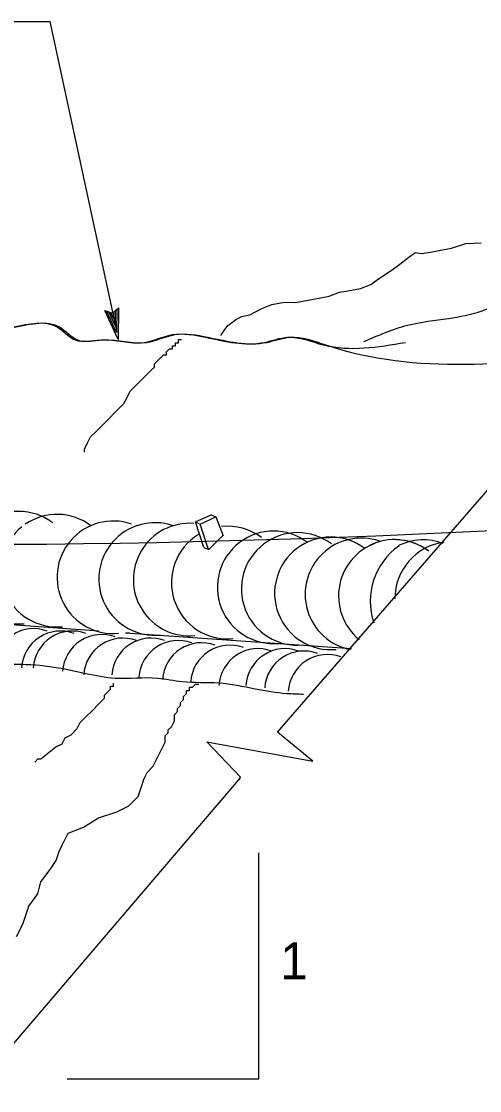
# Model space of a CAD drawing. Extents: x -894 to 866, y -472 to 714.
# Drawn here: x -177.6 to -90.5, y 48.9 to 252 of the extents above; entities that cross this region are included whole.
import ezdxf

# ---------------------------------------------------------------- set-up
doc = ezdxf.new("R2010")
doc.units = 0
for name, color, linetype in [('pp_PRESENTATION', 7, 'Continuous'), ('temp_CONSTRUCTION', 7, 'Continuous'), ('temp_CONSTRUCTION-anno', 7, 'Continuous')]:
    doc.layers.add(name, color=color, linetype=linetype)

msp = doc.modelspace()

# ---------------------------------------------------------------- linework, layer by layer
at = {"layer": 'pp_PRESENTATION'}
for points in [[(-136.19, 108.16), (-135.92, 108.47), (-142.29, 115.19), (-122.15, 111.5), (-128.87, 117.04), (-41.62, 217.45)], [(-386.54, -185.71), (-293.03, -76), (-299.46, -69.34), (-279.29, -72.86), (-286.05, -67.38), (-135.9, 108.32)]]:
    msp.add_lwpolyline(points, dxfattribs=at)
at = {"layer": 'temp_CONSTRUCTION'}
for p, q in [((-144.46, 156.94), (-143.59, 156.55)), ((-141.47, 158.32), (-140.6, 157.94)), ((-252.82, 142.63), (-162.81, 136.27)), ((-157.79, 135.91), (-114.83, 132.88))]:
    msp.add_line(p, q, dxfattribs=at)
for points in [[(-139.66, 192.37), (-139, 193.32), (-138.34, 194.26), (-136.87, 195.35), (-135.74, 195.97), (-134.14, 196.26), (-131.87, 197.49), (-129.93, 198.25), (-127.53, 198.68), (-125.45, 198.64), (-123.04, 199.07), (-120.63, 199.5), (-119.02, 199.79), (-117.09, 200.55), (-115.48, 200.84), (-113.07, 201.27), (-111.13, 202.03), (-109.67, 203.12), (-107.08, 204.83), (-105.61, 205.92), (-104.15, 207.01), (-102.69, 208.1), (-101.41, 207.92), (-99.81, 208.2), (-98.2, 208.49), (-95.79, 208.92), (-93.05, 209.83), (-90.17, 209.93)], [(-165.55, 170.21), (-165.55, 170.78), (-164.97, 171.94), (-164.39, 173.09), (-163.24, 174.25), (-161.51, 175.98), (-160.93, 176.55), (-159.78, 177.71), (-159.2, 178.29), (-158.63, 178.86), (-158.05, 179.44), (-157.47, 180.59), (-156.9, 181.75), (-155.74, 182.9), (-155.17, 183.48), (-154.01, 184.63), (-152.86, 185.79), (-152.28, 186.36), (-152.28, 186.94), (-151.71, 187.52), (-151.13, 188.09), (-150.55, 188.67), (-149.98, 188.67), (-149.98, 189.25), (-149.4, 189.82), (-148.82, 189.82), (-148.82, 190.4), (-148.25, 190.4), (-148.25, 190.98), (-147.67, 190.98), (-147.67, 191.56), (-147.09, 191.56)], [(-142.86, 152.12), (-144.46, 156.94), (-141.47, 158.32), (-141.35, 158.28)], [(-141.99, 151.74), (-143.59, 156.55), (-140.6, 157.94), (-139.19, 154.29)], [(-142.86, 152.12), (-141.94, 151.68), (-139.27, 154.35)], [(-178.45, 78.22), (-177.3, 80.53), (-176.14, 83.99), (-174.41, 86.3), (-173.84, 88.61), (-172.11, 90.92), (-170.95, 92.65), (-170.38, 94.38), (-169.8, 95.53), (-168.65, 97.84), (-165.76, 98.99), (-162.88, 100.73), (-159.42, 101.88), (-157.11, 103.03), (-155.38, 104.77), (-154.81, 106.5), (-154.23, 108.23), (-153.65, 109.38), (-152.5, 110.53), (-151.92, 111.69), (-151.35, 112.84), (-150.77, 114), (-150.19, 115.15), (-150.19, 115.73), (-150.19, 116.3), (-149.62, 116.88), (-149.62, 117.46), (-149.04, 118.04), (-148.46, 119.19), (-148.46, 119.77), (-148.46, 120.34), (-147.89, 120.92), (-147.89, 121.5), (-147.31, 122.07), (-147.31, 122.65), (-146.73, 123.23), (-146.73, 123.81), (-146.16, 124.38), (-146.16, 124.96), (-145.58, 124.96), (-145.58, 125.54), (-145, 125.54), (-144.43, 126.11), (-143.85, 126.11)], [(-175.01, 111.35), (-174.44, 111.93), (-173.86, 111.93), (-170.98, 114.23), (-169.82, 114.81), (-169.25, 115.97), (-168.09, 116.54), (-166.94, 117.7), (-166.36, 118.85), (-165.21, 120), (-164.06, 121.16), (-162.9, 122.31), (-162.33, 122.89), (-161.75, 123.47), (-161.75, 124.04), (-161.17, 124.62), (-160.6, 125.2), (-160.6, 125.77), (-160.02, 125.77), (-160.02, 126.35)]]:
    msp.add_lwpolyline(points, dxfattribs=at)
for centre, radius, start, end in [((-178.03, 148.25), 10.69, 52.97, 275.4694), ((-170.76, 147.69), 10.69, 52.97, 124.4305), ((-160.08, 146.43), 10.69, 71.1903, 275.4694), ((-152.14, 146.11), 10.69, 71.1903, 275.4694), ((-145.58, 145.99), 10.69, 85.8406, 275.4694), ((-170.76, 147.69), 10.69, 128.9505, 275.4694), ((-138.34, 145.43), 10.69, 121.1427, 275.4694), ((-129.62, 144.53), 10.69, 52.97, 275.4694), ((-138.34, 145.43), 10.69, 52.97, 96.2854), ((-125.05, 144.22), 10.69, 52.97, 275.4694), ((-118.73, 143.38), 10.69, 52.97, 275.4694), ((-112.93, 143.19), 10.69, 71.1903, 258.9173), ((-106.58, 142.88), 10.69, 105.5533, 230.8203), ((-106.63, 142.9), 10.69, 52.97, 116.2329), ((-98.48, 141.94), 12.76, 124.7544, 199.0157), ((-95.74, 142.39), 10.82, 97.5642, 180.174), ((-106.58, 142.88), 10.69, 52.97, 88.289), ((-101.13, 142.85), 10.69, 69.4519, 116.2329), ((-175.23, 129.22), 7.46, 69.8421, 176.3577), ((-170.09, 128.77), 7.46, 69.8421, 176.3577), ((-167.85, 128.77), 7.46, 69.8421, 176.3577), ((-162.27, 128.1), 7.46, 69.8421, 176.3577), ((-158.25, 127.43), 7.46, 69.8421, 176.3577), ((-152.89, 127.43), 7.46, 69.8421, 176.3577), ((-157.94, 146.55), 10.69, 271.2213, 275.4694), ((-147.75, 126.98), 7.46, 69.8421, 176.3577), ((-143.28, 126.54), 7.46, 69.8421, 176.3577), ((-137.92, 126.09), 7.46, 69.8421, 176.3577), ((-132.56, 125.42), 7.46, 69.8421, 176.3577), ((-127.42, 125.42), 7.46, 69.8421, 176.3577), ((-123.85, 124.97), 7.46, 69.8421, 176.3577), ((-119.38, 124.3), 7.46, 69.8421, 176.3577)]:
    msp.add_arc(centre, radius, start, end, dxfattribs=at)
for points in [[(-112.46, 191.19), (-104.15, 194.3), (-96.39, 195.61), (-90.15, 196.98), (-77.68, 202.49), (-64.03, 206), (-61.33, 207.47), (-54.28, 210.81), (-44.61, 214.16), (-36.85, 215.62)], [(-365.86, 204.19), (-357.1, 203.22), (-350.29, 201.27), (-342.99, 201.27), (-329.37, 201.76), (-324.5, 200.3), (-312.34, 200.3), (-304.55, 200.78), (-294.34, 200.3), (-285.09, 198.35), (-282.66, 195.92), (-276.82, 197.37), (-269.03, 197.37), (-248.11, 195.92), (-244.22, 196.89), (-238.87, 194.94), (-228.65, 193.97), (-222.81, 194.45), (-214.54, 195.92), (-206.27, 193.97), (-199.94, 192.51), (-188.75, 192.51), (-179.02, 193.97), (-170.75, 193.97), (-167.34, 191.53), (-162.48, 191.53), (-154.2, 191.05), (-148.85, 192.51), (-142.53, 192.02), (-131.34, 191.05), (-126.96, 192.02), (-120.14, 190.56), (-104.57, 191.05)], [(-365.42, 204.19), (-356.66, 203.22), (-349.85, 201.27), (-342.55, 201.27), (-328.93, 201.76), (-324.07, 200.3), (-311.9, 200.3), (-304.12, 200.78), (-293.9, 200.3), (-284.65, 198.35), (-282.22, 195.92), (-276.38, 197.37), (-268.6, 197.37), (-247.67, 195.92), (-243.78, 196.89), (-238.43, 194.94), (-228.21, 193.97), (-222.37, 194.45), (-214.1, 195.92), (-205.83, 193.97), (-199.5, 192.51), (-188.31, 192.51), (-178.58, 193.97), (-170.31, 193.97), (-166.9, 191.53), (-162.04, 191.53), (-153.77, 191.05), (-148.41, 192.51), (-142.09, 192.02), (-130.9, 191.05), (-126.52, 192.02), (-119.71, 190.56), (-66.31, 189.23)], [(102.9, 169.13), (-342.21, 159.95), (-372.49, 159.41), (-389.8, 150.77)], [(-186.5, 129.74), (-172.21, 129.52), (-165.28, 128.18), (-159.7, 127.29), (-151.65, 127.29), (-146.96, 126.62), (-140.04, 126.39), (-133.11, 125.27), (-127.08, 124.38), (-123.93, 124.25)]]:
    msp.add_spline(points, degree=3, dxfattribs=at)
at = {"layer": 'temp_CONSTRUCTION-anno'}
for p, q in [((-203.42, 252.01), (-172.1, 252.01)), ((-159.35, 193.01), (-172.1, 252.01)), ((-159.17, 191.58), (-161.69, 197.08)), ((-161.69, 197.08), (-161.69, 197.08)), ((-161.69, 197.08), (-160.25, 196.59)), ((-160.25, 196.59), (-159.12, 197.63)), ((-159.72, 197.05), (-159.74, 194.24)), ((-159.42, 197.35), (-159.45, 192.91)), ((-159.12, 197.63), (-159.17, 191.58)), ((-159.12, 197.63), (-159.12, 197.63)), ((-159.46, 192.92), (-161.3, 196.93)), ((-159.74, 194.24), (-160.93, 196.83)), ((-160.02, 195.57), (-160.53, 196.68)), ((-160.01, 196.81), (-160.02, 195.57)), ((-159.17, 191.58), (-159.17, 191.58)), ((-168.85, 51.16), (-132.44, 51.16))]:
    msp.add_line(p, q, dxfattribs=at)
msp.add_lwpolyline([(-132.44, 51.16), (-132.44, 94.08)], dxfattribs=at)

# ---------------------------------------------------------------- texts
msp.add_text('1', height=7, dxfattribs=at).set_placement((-128.35, 70.08))

doc.saveas('drawing.dxf')
